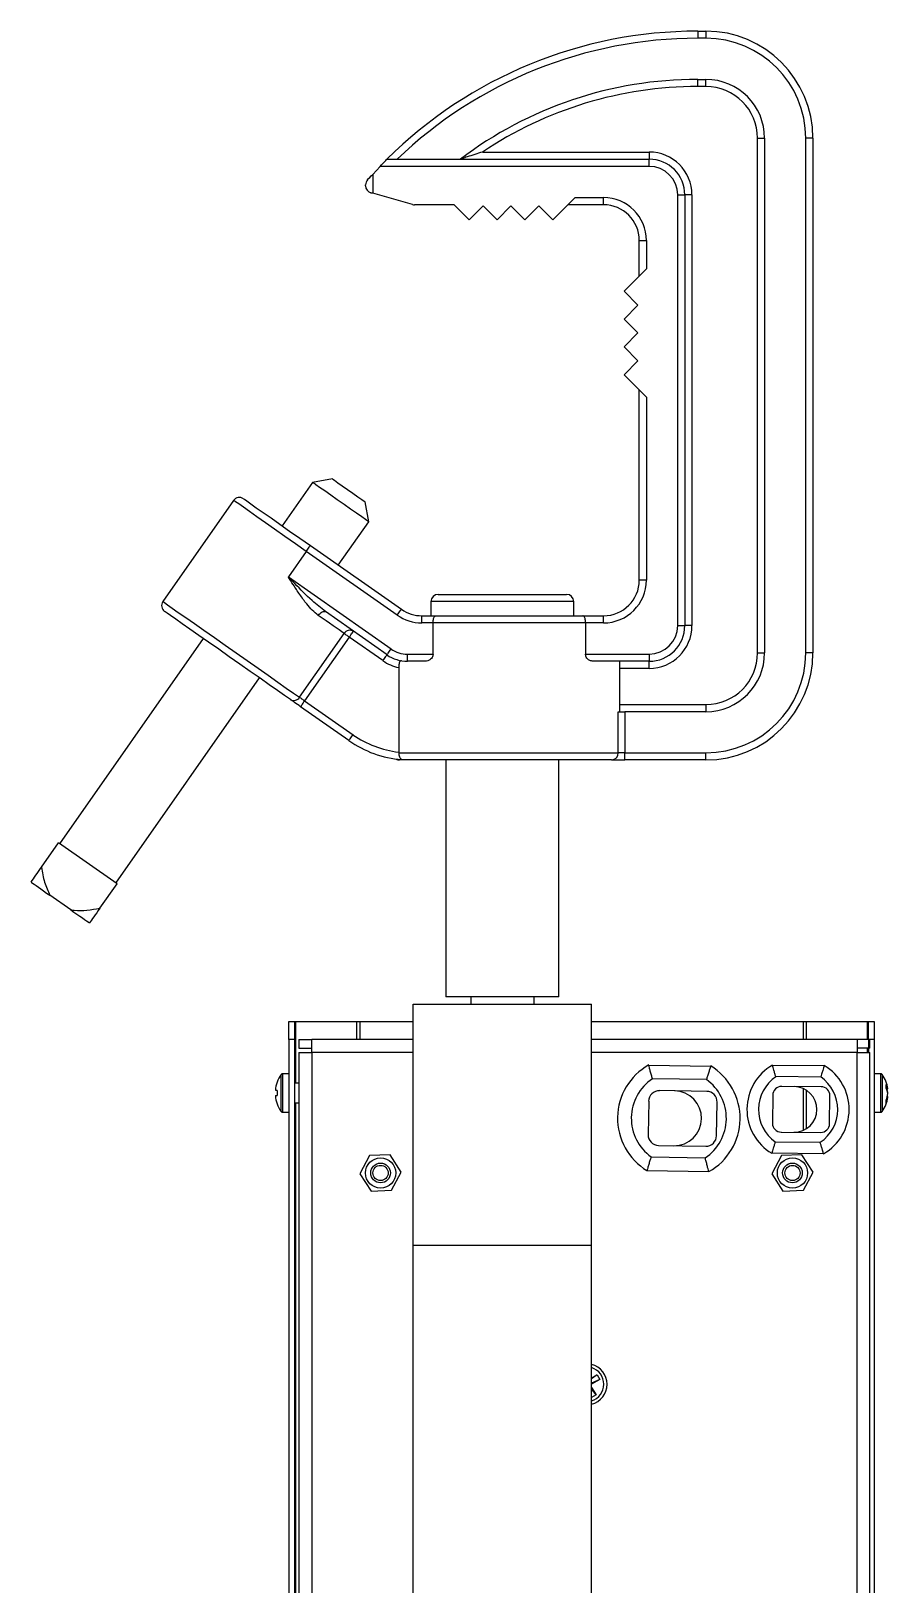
# Model space of a CAD drawing. Extents: x 17.3 to 113.1, y 4.8 to 84.5.
# Drawn here: x 79.17 to 85.17, y 41.66 to 52.54 of the extents above; entities that cross this region are included whole.
import ezdxf

# ---------------------------------------------------------------- set-up
doc = ezdxf.new("R2010")
doc.units = 0
doc.header["$MEASUREMENT"] = 0
doc.layers.add('OBJECT', color=7, linetype='CONTINUOUS')

msp = doc.modelspace()

# ---------------------------------------------------------------- linework, layer by layer
at = {"layer": 'OBJECT'}
for p, q in [((83.836, 52.539), (83.836, 52.489)), ((83.836, 52.539), (83.893, 52.539)), ((83.893, 52.489), (83.836, 52.489)), ((83.893, 52.539), (83.893, 52.489)), ((83.836, 52.201), (83.893, 52.201)), ((83.836, 52.151), (83.836, 52.201)), ((83.893, 52.151), (83.836, 52.151)), ((83.893, 52.151), (83.893, 52.201)), ((84.255, 51.789), (84.305, 51.789)), ((84.255, 48.184), (84.255, 51.789)), ((84.305, 51.789), (84.305, 48.184)), ((84.643, 51.789), (84.593, 51.789)), ((84.593, 48.184), (84.593, 51.789)), ((84.643, 51.789), (84.643, 48.184)), ((81.56, 51.536), (81.612, 51.592)), ((83.496, 51.592), (81.612, 51.592)), ((81.659, 51.642), (83.496, 51.642)), ((82.33, 51.692), (83.496, 51.692)), ((83.496, 51.692), (83.496, 51.642)), ((83.496, 51.592), (83.496, 51.642)), ((81.56, 51.536), (81.56, 51.403)), ((81.51, 51.455), (81.51, 51.463)), ((81.839, 51.325), (81.56, 51.403)), ((82.821, 51.217), (82.977, 51.373)), ((82.977, 51.373), (83.177, 51.373)), ((83.177, 51.323), (83.177, 51.373)), ((83.696, 51.392), (83.746, 51.392)), ((83.696, 48.375), (83.696, 51.392)), ((83.746, 51.392), (83.746, 48.375)), ((83.796, 51.392), (83.746, 51.392)), ((83.796, 51.392), (83.796, 48.375)), ((82.13, 51.323), (81.852, 51.323)), ((82.13, 51.323), (82.236, 51.217)), ((82.236, 51.217), (82.333, 51.315)), ((82.333, 51.315), (82.431, 51.217)), ((82.431, 51.217), (82.528, 51.315)), ((82.528, 51.315), (82.626, 51.217)), ((82.626, 51.217), (82.723, 51.315)), ((82.723, 51.315), (82.821, 51.217)), ((83.177, 51.323), (82.927, 51.323)), ((83.427, 51.073), (83.477, 51.073)), ((83.427, 50.823), (83.427, 51.073)), ((83.477, 51.073), (83.477, 50.873)), ((83.477, 50.873), (83.321, 50.717)), ((83.321, 50.717), (83.418, 50.62)), ((83.418, 50.62), (83.321, 50.522)), ((83.321, 50.522), (83.418, 50.425)), ((83.418, 50.425), (83.321, 50.327)), ((83.321, 50.327), (83.418, 50.23)), ((83.418, 50.23), (83.321, 50.132)), ((83.321, 50.132), (83.477, 49.976)), ((83.427, 48.694), (83.427, 50.026)), ((83.477, 49.976), (83.477, 48.694)), ((81.139, 49.378), (80.926, 49.074)), ((81.278, 49.402), (81.139, 49.378)), ((80.585, 49.252), (80.09, 48.544)), ((81.532, 49.103), (81.508, 49.242)), ((81.319, 48.799), (81.532, 49.103)), ((81.094, 48.895), (80.969, 48.716)), ((81.732, 48.449), (81.094, 48.895)), ((81.123, 48.936), (81.761, 48.49)), ((80.969, 48.716), (81.689, 48.212)), ((83.477, 48.694), (83.427, 48.694)), ((81.968, 48.544), (81.968, 48.444)), ((82.968, 48.544), (81.968, 48.544)), ((82.018, 48.594), (82.918, 48.594)), ((82.968, 48.444), (82.968, 48.544)), ((81.66, 48.171), (81.229, 48.473)), ((81.904, 48.394), (81.904, 48.444)), ((81.904, 48.444), (82.002, 48.444)), ((82.002, 48.444), (83.032, 48.444)), ((83.032, 48.444), (83.177, 48.444)), ((83.177, 48.394), (83.177, 48.444)), ((81.983, 48.394), (81.904, 48.394)), ((81.983, 48.175), (81.983, 48.394)), ((83.051, 48.394), (81.983, 48.394)), ((83.051, 48.394), (83.051, 48.175)), ((83.177, 48.394), (83.051, 48.394)), ((83.696, 48.375), (83.746, 48.375)), ((83.796, 48.375), (83.746, 48.375)), ((80.373, 48.284), (79.367, 46.847)), ((81.047, 47.873), (81.36, 48.32)), ((81.396, 48.294), (81.083, 47.848)), ((81.631, 48.13), (81.396, 48.294)), ((81.803, 48.175), (81.983, 48.175)), ((81.803, 48.125), (81.803, 48.175)), ((81.929, 48.125), (81.803, 48.125)), ((83.051, 48.175), (83.496, 48.175)), ((83.496, 48.125), (83.104, 48.125)), ((83.291, 47.772), (83.291, 48.125)), ((83.496, 48.175), (83.496, 48.125)), ((83.496, 48.075), (83.496, 48.125)), ((84.255, 48.184), (84.305, 48.184)), ((84.643, 48.184), (84.593, 48.184)), ((79.76, 46.572), (80.766, 48.009)), ((81.742, 48.082), (81.742, 47.489)), ((83.496, 48.075), (83.291, 48.075)), ((81.393, 47.57), (81.055, 47.807)), ((81.083, 47.848), (81.422, 47.611)), ((83.291, 47.822), (83.893, 47.822)), ((83.893, 47.822), (83.893, 47.772)), ((83.28, 47.484), (83.28, 47.772)), ((83.28, 47.772), (83.326, 47.772)), ((83.326, 47.772), (83.326, 47.484)), ((83.893, 47.772), (83.326, 47.772)), ((81.742, 47.489), (81.742, 47.484)), ((81.742, 47.484), (83.28, 47.484)), ((83.326, 47.484), (83.28, 47.484)), ((83.326, 47.434), (83.326, 47.484)), ((83.326, 47.484), (83.893, 47.484)), ((83.893, 47.434), (83.893, 47.484)), ((83.233, 47.434), (81.748, 47.434)), ((82.073, 47.434), (82.073, 45.774)), ((82.863, 45.774), (82.863, 47.434)), ((83.233, 47.434), (83.326, 47.434)), ((83.893, 47.434), (83.326, 47.434)), ((79.239, 46.682), (79.359, 46.853)), ((79.769, 46.566), (79.359, 46.853)), ((79.445, 46.384), (79.298, 46.487)), ((79.648, 46.395), (79.769, 46.566)), ((81.843, 44.036), (81.843, 45.724)), ((81.843, 45.724), (83.093, 45.724)), ((82.863, 45.774), (82.073, 45.774)), ((82.246, 45.774), (82.246, 45.724)), ((82.691, 45.724), (82.691, 45.774)), ((83.093, 44.036), (83.093, 45.724)), ((80.973, 45.601), (81.013, 45.601)), ((80.973, 45.476), (80.973, 45.601)), ((81.013, 45.601), (81.013, 45.476)), ((81.013, 45.601), (81.022, 45.601)), ((81.022, 45.601), (81.449, 45.601)), ((81.022, 45.17), (81.022, 45.601)), ((81.449, 45.601), (81.471, 45.601)), ((81.449, 45.476), (81.449, 45.601)), ((81.471, 45.601), (81.843, 45.601)), ((81.471, 45.476), (81.471, 45.601)), ((83.093, 45.601), (84.576, 45.601)), ((84.576, 45.601), (84.597, 45.601)), ((84.576, 45.601), (84.576, 45.476)), ((84.597, 45.601), (85.024, 45.601)), ((84.597, 45.601), (84.597, 45.476)), ((85.024, 45.601), (85.033, 45.601)), ((85.024, 45.601), (85.024, 45.476)), ((85.033, 45.601), (85.073, 45.601)), ((85.033, 45.476), (85.033, 45.601)), ((85.073, 45.601), (85.073, 45.476)), ((81.013, 45.476), (80.973, 45.476)), ((80.973, 45.476), (80.973, 38.951)), ((81.013, 45.476), (81.013, 38.951)), ((81.043, 45.476), (81.043, 45.416)), ((81.043, 45.476), (81.133, 45.476)), ((81.043, 45.416), (81.133, 45.416)), ((81.043, 45.386), (81.043, 39.041)), ((81.043, 45.386), (81.133, 45.386)), ((81.133, 45.386), (81.133, 45.476)), ((81.843, 45.476), (81.133, 45.476)), ((81.133, 45.386), (81.133, 39.041)), ((81.843, 45.386), (81.133, 45.386)), ((84.953, 45.476), (83.093, 45.476)), ((84.953, 45.386), (83.093, 45.386)), ((84.953, 45.476), (84.953, 45.386)), ((85.043, 45.476), (84.953, 45.476)), ((85.043, 45.416), (84.953, 45.416)), ((84.953, 45.386), (85.043, 45.386)), ((84.953, 39.182), (84.953, 45.386)), ((85.024, 45.416), (85.024, 45.386)), ((85.073, 45.476), (85.033, 45.476)), ((85.033, 45.476), (85.033, 45.386)), ((85.043, 45.416), (85.043, 45.476)), ((85.043, 39.179), (85.043, 45.386)), ((85.073, 45.476), (85.073, 39.178)), ((83.493, 45.297), (83.927, 45.29)), ((84.36, 45.296), (84.722, 45.293)), ((80.918, 44.973), (80.918, 45.23)), ((80.973, 45.236), (80.93, 45.236)), ((80.93, 44.966), (80.93, 45.236)), ((81.043, 45.17), (81.013, 45.17)), ((83.897, 45.195), (83.519, 45.201)), ((84.698, 45.213), (84.383, 45.216)), ((85.116, 45.236), (85.073, 45.236)), ((85.116, 45.236), (85.116, 44.966)), ((85.129, 45.23), (85.129, 44.973)), ((83.899, 45.112), (83.568, 45.118)), ((84.362, 45.086), (84.36, 44.89)), ((84.7, 45.145), (84.424, 45.147)), ((84.576, 45.133), (84.576, 44.84)), ((84.597, 45.122), (84.597, 44.851)), ((84.76, 44.886), (84.762, 45.082)), ((85.16, 45.126), (85.169, 45.127)), ((85.165, 45.076), (85.169, 45.076)), ((85.169, 45.105), (85.167, 45.105)), ((85.168, 45.101), (85.169, 45.105)), ((80.93, 44.966), (80.973, 44.966)), ((81.013, 45.032), (81.043, 45.032)), ((81.022, 39.395), (81.022, 45.032)), ((83.493, 45.045), (83.489, 44.81)), ((83.969, 44.801), (83.973, 45.037)), ((85.073, 44.966), (85.116, 44.966)), ((83.562, 44.734), (83.893, 44.728)), ((84.379, 44.759), (84.694, 44.756)), ((84.422, 44.827), (84.698, 44.825)), ((81.537, 44.663), (81.47, 44.535)), ((81.681, 44.669), (81.537, 44.663)), ((81.759, 44.547), (81.681, 44.669)), ((83.51, 44.653), (83.888, 44.646)), ((84.717, 44.676), (84.355, 44.679)), ((84.422, 44.663), (84.355, 44.535)), ((84.566, 44.669), (84.422, 44.663)), ((84.644, 44.547), (84.566, 44.669)), ((81.47, 44.535), (81.548, 44.414)), ((81.692, 44.42), (81.759, 44.547)), ((83.914, 44.55), (83.481, 44.557)), ((84.355, 44.535), (84.433, 44.414)), ((84.577, 44.42), (84.644, 44.547)), ((81.548, 44.414), (81.692, 44.42)), ((84.433, 44.414), (84.577, 44.42)), ((81.843, 44.036), (83.093, 44.036)), ((81.843, 35.064), (81.843, 44.036)), ((83.093, 35.064), (83.093, 44.036)), ((83.093, 43.105), (83.131, 43.128)), ((83.131, 43.128), (83.093, 43.099)), ((83.131, 43.128), (83.15, 43.095)), ((83.15, 43.095), (83.093, 43.061)), ((83.15, 43.095), (83.093, 43.069)), ((83.093, 43.038), (83.124, 42.988)), ((83.124, 42.988), (83.093, 43.028)), ((83.124, 42.988), (83.093, 42.969))]:
    msp.add_line(p, q, dxfattribs=at)
at = {"layer": 'OBJECT', "flags": 128}
for points in [[(81.612, 51.592), (81.621, 51.602), (81.63, 51.612), (81.638, 51.62), (81.646, 51.628), (81.651, 51.634), (81.656, 51.639), (81.658, 51.642), (81.659, 51.642)], [(81.523, 51.497), (81.531, 51.506), (81.54, 51.515), (81.549, 51.525), (81.56, 51.536)], [(81.56, 51.403), (81.555, 51.404), (81.551, 51.405), (81.546, 51.406)], [(81.532, 49.103), (81.526, 49.107), (81.51, 49.118), (81.483, 49.137), (81.447, 49.162), (81.405, 49.191), (81.359, 49.224), (81.312, 49.257), (81.266, 49.289), (81.224, 49.318), (81.188, 49.343), (81.162, 49.362), (81.145, 49.374), (81.139, 49.378)], [(81.278, 49.402), (81.28, 49.401), (81.292, 49.393), (81.315, 49.376), (81.347, 49.354), (81.384, 49.329), (81.421, 49.302), (81.456, 49.278), (81.483, 49.259), (81.501, 49.246), (81.508, 49.242), (81.508, 49.242)], [(81.094, 48.895), (81.018, 48.948), (80.944, 49), (80.873, 49.05), (80.808, 49.096), (80.748, 49.138), (80.696, 49.174), (80.654, 49.204), (80.621, 49.227), (80.598, 49.243), (80.587, 49.251), (80.585, 49.252)], [(80.655, 49.264), (80.661, 49.26), (80.678, 49.248), (80.706, 49.228), (80.744, 49.201), (80.792, 49.168), (80.848, 49.129), (80.91, 49.085), (80.978, 49.037), (81.05, 48.988), (81.123, 48.936)], [(81.094, 48.895), (81.1, 48.903), (81.105, 48.911), (81.11, 48.918), (81.114, 48.924), (81.118, 48.929), (81.121, 48.933), (81.122, 48.935), (81.123, 48.936)], [(80.09, 48.544), (80.091, 48.543), (80.101, 48.536), (80.122, 48.521), (80.155, 48.498), (80.198, 48.468), (80.25, 48.431), (80.311, 48.389), (80.378, 48.342), (80.451, 48.291), (80.526, 48.238), (80.604, 48.184), (80.681, 48.13), (80.757, 48.077), (80.828, 48.027), (80.895, 47.98), (80.954, 47.938), (81.006, 47.903), (81.047, 47.873)], [(80.983, 47.858), (80.942, 47.886), (80.893, 47.92), (80.835, 47.961), (80.771, 48.006), (80.702, 48.054), (80.629, 48.105), (80.555, 48.157), (80.481, 48.209), (80.409, 48.259), (80.342, 48.306), (80.28, 48.35), (80.226, 48.388), (80.18, 48.42), (80.144, 48.445), (80.119, 48.463), (80.105, 48.472), (80.102, 48.474)], [(81.178, 48.447), (81.184, 48.455), (81.191, 48.461), (81.198, 48.467), (81.205, 48.471), (81.212, 48.474), (81.218, 48.475), (81.224, 48.475), (81.229, 48.473)], [(81.36, 48.32), (81.343, 48.332), (81.325, 48.345), (81.304, 48.359), (81.282, 48.374), (81.258, 48.391), (81.233, 48.409), (81.206, 48.427), (81.178, 48.447)], [(81.732, 48.449), (81.738, 48.457), (81.743, 48.464), (81.748, 48.471), (81.752, 48.478), (81.756, 48.483), (81.758, 48.487), (81.76, 48.489), (81.761, 48.49)], [(81.396, 48.294), (81.402, 48.302), (81.407, 48.31), (81.412, 48.317), (81.416, 48.323), (81.42, 48.329), (81.423, 48.332), (81.424, 48.335), (81.425, 48.335)], [(81.396, 48.294), (81.391, 48.298), (81.385, 48.302), (81.38, 48.306), (81.375, 48.309), (81.37, 48.312), (81.366, 48.315), (81.363, 48.318), (81.36, 48.32)], [(81.631, 48.13), (81.637, 48.138), (81.642, 48.145), (81.647, 48.152), (81.652, 48.159), (81.655, 48.164), (81.658, 48.168), (81.659, 48.17), (81.66, 48.171)], [(81.66, 48.171), (81.661, 48.171), (81.662, 48.174), (81.665, 48.178), (81.668, 48.183), (81.673, 48.189), (81.678, 48.196), (81.683, 48.204), (81.689, 48.212)], [(81.055, 47.807), (81.044, 47.815), (81.033, 47.822), (81.022, 47.83), (81.013, 47.837), (81.004, 47.843), (80.995, 47.849), (80.988, 47.854), (80.983, 47.858)], [(81.047, 47.873), (81.05, 47.871), (81.054, 47.869), (81.058, 47.866), (81.062, 47.863), (81.067, 47.859), (81.073, 47.856), (81.078, 47.852), (81.083, 47.848)], [(81.055, 47.807), (81.055, 47.808), (81.057, 47.81), (81.06, 47.814), (81.063, 47.819), (81.068, 47.825), (81.072, 47.832), (81.078, 47.84), (81.083, 47.848)], [(81.393, 47.57), (81.394, 47.571), (81.395, 47.573), (81.398, 47.577), (81.402, 47.582), (81.406, 47.588), (81.411, 47.595), (81.416, 47.603), (81.422, 47.611)], [(79.167, 46.579), (79.176, 46.572), (79.188, 46.564), (79.202, 46.554), (79.218, 46.543), (79.236, 46.531), (79.255, 46.517), (79.276, 46.502), (79.298, 46.487)], [(79.445, 46.384), (79.467, 46.368), (79.488, 46.354), (79.508, 46.34), (79.526, 46.328), (79.542, 46.316), (79.555, 46.307), (79.567, 46.299), (79.576, 46.292)], [(80.89, 45.119), (80.888, 45.119), (80.886, 45.119), (80.884, 45.119), (80.882, 45.119), (80.881, 45.12), (80.879, 45.12), (80.878, 45.12), (80.878, 45.12)], [(80.878, 45.083), (80.878, 45.083), (80.879, 45.083), (80.881, 45.083), (80.882, 45.084), (80.884, 45.084), (80.886, 45.084), (80.888, 45.084), (80.89, 45.084)], [(80.89, 45.025), (80.89, 45.025), (80.89, 45.025), (80.89, 45.025), (80.89, 45.025)]]:
    msp.add_lwpolyline(points, dxfattribs=at)
at = {"layer": 'OBJECT'}
for centre, radius in [((81.615, 44.541), 0.106), ((84.5, 44.541), 0.106), ((81.615, 44.541), 0.069), ((81.615, 44.541), 0.0533), ((84.5, 44.541), 0.069), ((84.5, 44.541), 0.0532)]:
    msp.add_circle(centre, radius, dxfattribs=at)
for centre, radius, start, end in [((83.836, 49.45), 3.089, 90, 134.7928), ((83.836, 49.45), 3.039, 90, 133.8353), ((83.893, 51.789), 0.75, 0, 90), ((83.893, 51.789), 0.7, 0, 90), ((83.836, 49.45), 2.751, 90, 127.1709), ((83.836, 49.45), 2.701, 90, 123.8917), ((83.893, 51.789), 0.412, 0, 90), ((83.893, 51.789), 0.362, 0, 90), ((83.496, 51.392), 0.3, 0, 90), ((83.496, 51.392), 0.25, 0, 90), ((83.496, 51.392), 0.2, 0, 90), ((81.56, 51.463), 0.05, 136.8214, 180), ((81.56, 51.455), 0.05, 180, 254.528), ((83.177, 51.073), 0.3, 0, 90), ((81.852, 51.373), 0.05, 254.528, 270), ((83.177, 51.073), 0.25, 0, 90), ((80.626, 49.223), 0.05, 55, 145), ((83.177, 48.694), 0.3, 270, 0), ((83.177, 48.694), 0.25, 270, 0), ((80.131, 48.515), 0.05, 145, 235), ((82.018, 48.544), 0.05, 90, 180), ((82.918, 48.544), 0.05, 0, 90), ((81.904, 48.694), 0.3, 235, 270), ((81.904, 48.694), 0.25, 235, 270), ((81.4, 48.295), 0.0473, 58.8065, 148.3579), ((83.496, 48.375), 0.2, 270, 0), ((83.496, 48.375), 0.25, 270, 0), ((83.496, 48.375), 0.3, 270, 0), ((81.803, 48.375), 0.3, 235, 258.1852), ((81.803, 48.375), 0.25, 235, 270), ((81.803, 48.375), 0.2, 235, 270), ((83.893, 48.184), 0.412, 270, 0), ((83.893, 48.184), 0.7, 270, 0), ((83.893, 48.184), 0.75, 270, 0), ((83.893, 48.184), 0.362, 270, 0), ((81.007, 47.898), 0.0473, 238.8072, 328.3573), ((81.823, 48.184), 0.75, 235, 265.3298), ((81.823, 48.184), 0.7, 235, 263.3221), ((83.231, 47.483), 0.0484, 272.1015, 1.9582), ((81.748, 47.484), 0.05, 241.4181, 270), ((83.704, 44.924), 0.429, 119.3787, 238.6747), ((83.704, 44.924), 0.429, 299.3787, 58.6747), ((84.539, 44.986), 0.358, 119.8718, 239.1677), ((84.539, 44.986), 0.358, 299.8718, 59.1677), ((81.099, 45.101), 0.222, 159.8784, 175.2555), ((81.097, 45.101), 0.221, 144.3318, 159.6689), ((80.55, 44.763), 0.536, 50.5974, 50.6725), ((80.93, 45.221), 0.015, 90, 144.3318), ((83.704, 44.924), 0.333, 123.5977, 234.4557), ((83.704, 44.924), 0.333, 303.5977, 54.4557), ((84.539, 44.986), 0.277, 124.0908, 234.9487), ((84.539, 44.986), 0.278, 304.0908, 54.9487), ((85.116, 45.221), 0.015, 35.6682, 90), ((84.949, 45.101), 0.221, 7.9922, 35.6682), ((81.099, 45.101), 0.222, 184.7444, 200.1216), ((81.16, 45.101), 0.27, 176.3608, 183.6392), ((83.567, 45.043), 0.0744, 89.0267, 179.0267), ((83.671, 44.924), 0.192, 269.0267, 89.0267), ((83.898, 45.038), 0.0744, 359.0267, 89.0267), ((84.424, 45.085), 0.062, 89.5197, 179.5197), ((84.511, 44.986), 0.16, 269.5197, 89.5197), ((84.7, 45.083), 0.062, 359.5197, 89.5197), ((84.949, 45.101), 0.221, 324.3318, 352.0078), ((85.086, 45.115), 0.083, 8.3731, 33.3301), ((84.982, 45.147), 0.174, 355.4693, 4.5307), ((85.073, 45.083), 0.0963, 8.483, 31.0832), ((85.014, 45.114), 0.155, 335.8159, 353.9359), ((85.027, 45.091), 0.142, 334.8121, 354.0175), ((85.019, 45.09), 0.15, 5.9076, 14.1982), ((81.097, 45.101), 0.221, 200.3311, 215.6682), ((80.93, 44.981), 0.015, 215.6682, 270), ((85.116, 44.981), 0.015, 270, 324.3318), ((85.06, 45.04), 0.0959, 353.8936, 6.1064), ((84.422, 44.889), 0.062, 179.5197, 269.5197), ((84.698, 44.887), 0.062, 269.5197, 359.5197), ((83.563, 44.808), 0.0744, 179.0267, 269.0267), ((83.894, 44.803), 0.0744, 269.0267, 359.0267), ((83.057, 43.061), 0.144, 284.4263, 75.5737), ((83.057, 43.061), 0.122, 287.1625, 72.8375)]:
    msp.add_arc(centre, radius, start, end, dxfattribs=at)
for points, knots in [([(82.33, 51.692), (82.329, 51.692), (82.293, 51.681), (82.244, 51.666), (82.194, 51.649), (82.179, 51.644), (82.174, 51.643), (82.174, 51.643), (82.174, 51.642)], [0, 0, 0, 0, 0.002092, 0.637961, 0.849635, 0.923219, 0.965789, 1, 1, 1, 1]), ([(81.178, 48.447), (81.164, 48.458), (81.136, 48.481), (81.093, 48.531), (81.049, 48.592), (81.007, 48.656), (80.98, 48.698), (80.969, 48.716), (80.969, 48.716)], [0, 0, 0, 0, 0.175046, 0.350567, 0.58693, 0.823547, 0.99725, 1, 1, 1, 1]), ([(81.229, 48.473), (81.197, 48.498), (81.122, 48.557), (81.039, 48.644), (80.984, 48.7), (80.969, 48.716), (80.969, 48.716)], [0, 0, 0, 0, 0.345056, 0.821452, 0.997144, 1, 1, 1, 1]), ([(81.983, 48.394), (81.983, 48.4), (81.983, 48.411), (81.986, 48.425), (81.99, 48.436), (81.996, 48.443), (82, 48.444), (82.001, 48.444), (82.002, 48.444)], [0, 0, 0, 0, 0.197777, 0.395365, 0.598087, 0.812873, 0.995764, 1, 1, 1, 1]), ([(83.051, 48.394), (83.05, 48.4), (83.05, 48.411), (83.047, 48.425), (83.043, 48.436), (83.037, 48.443), (83.034, 48.444), (83.032, 48.444), (83.032, 48.444)], [0, 0, 0, 0, 0.197777, 0.395365, 0.598087, 0.812873, 0.995764, 1, 1, 1, 1]), ([(81.761, 48.129), (81.759, 48.129), (81.754, 48.129), (81.748, 48.121), (81.744, 48.108), (81.742, 48.095), (81.742, 48.086), (81.742, 48.082)], [0, 0, 0, 0, 0.227851, 0.45664, 0.66331, 0.855987, 1, 1, 1, 1]), ([(81.983, 48.175), (81.982, 48.171), (81.981, 48.163), (81.975, 48.15), (81.964, 48.137), (81.947, 48.127), (81.935, 48.126), (81.929, 48.125)], [0, 0, 0, 0, 0.132537, 0.264239, 0.462925, 0.750208, 1, 1, 1, 1]), ([(83.104, 48.125), (83.096, 48.127), (83.082, 48.128), (83.066, 48.14), (83.056, 48.153), (83.051, 48.165), (83.051, 48.172), (83.051, 48.175)], [0, 0, 0, 0, 0.339641, 0.59476, 0.767035, 0.899946, 1, 1, 1, 1]), ([(81.742, 47.484), (81.742, 47.479), (81.742, 47.469), (81.747, 47.456), (81.753, 47.445), (81.76, 47.439), (81.763, 47.437), (81.763, 47.437), (81.763, 47.437), (81.762, 47.437)], [0, 0, 0, 0, 0.192196, 0.383636, 0.593591, 0.841855, 0.910654, 0.965666, 1, 1, 1, 1]), ([(79.167, 46.579), (79.177, 46.594), (79.198, 46.623), (79.225, 46.662), (79.239, 46.682)], [0, 0, 0, 0, 0.515406, 1, 1, 1, 1]), ([(79.239, 46.682), (79.245, 46.647), (79.257, 46.579), (79.285, 46.517), (79.298, 46.487)], [0, 0, 0, 0, 0.519496, 1, 1, 1, 1]), ([(79.445, 46.384), (79.453, 46.383), (79.491, 46.378), (79.559, 46.38), (79.618, 46.39), (79.648, 46.395)], [0, 0, 0, 0, 0.1168858, 0.5538854, 1, 1, 1, 1]), ([(79.648, 46.395), (79.634, 46.374), (79.606, 46.334), (79.586, 46.305), (79.576, 46.292)], [0, 0, 0, 0, 0.538103, 1, 1, 1, 1]), ([(83.519, 45.201), (83.519, 45.201), (83.517, 45.209), (83.511, 45.228), (83.504, 45.255), (83.498, 45.279), (83.494, 45.294), (83.493, 45.296), (83.493, 45.297)], [0, 0, 0, 0, 0.003689, 0.169182, 0.383484, 0.590873, 0.795386, 1, 1, 1, 1]), ([(83.927, 45.29), (83.926, 45.289), (83.926, 45.287), (83.921, 45.271), (83.914, 45.248), (83.906, 45.222), (83.9, 45.203), (83.897, 45.195), (83.897, 45.195)], [0, 0, 0, 0, 0.204614, 0.409127, 0.616517, 0.830818, 0.996312, 1, 1, 1, 1]), ([(84.383, 45.216), (84.383, 45.216), (84.381, 45.223), (84.376, 45.239), (84.37, 45.261), (84.365, 45.281), (84.361, 45.294), (84.361, 45.295), (84.36, 45.296)], [0, 0, 0, 0, 0.003688, 0.16918, 0.383479, 0.590872, 0.795386, 1, 1, 1, 1]), ([(84.722, 45.293), (84.722, 45.292), (84.721, 45.291), (84.717, 45.278), (84.712, 45.258), (84.705, 45.236), (84.7, 45.22), (84.698, 45.214), (84.698, 45.213)], [0, 0, 0, 0, 0.204614, 0.409128, 0.616519, 0.830817, 0.996312, 1, 1, 1, 1]), ([(84.379, 44.759), (84.379, 44.759), (84.377, 44.752), (84.372, 44.736), (84.365, 44.714), (84.36, 44.695), (84.356, 44.682), (84.356, 44.68), (84.355, 44.679)], [0, 0, 0, 0, 0.003686, 0.169181, 0.383482, 0.590871, 0.795385, 1, 1, 1, 1]), ([(84.717, 44.676), (84.716, 44.677), (84.716, 44.679), (84.712, 44.692), (84.707, 44.711), (84.701, 44.734), (84.696, 44.749), (84.694, 44.756), (84.694, 44.756)], [0, 0, 0, 0, 0.204615, 0.409128, 0.616519, 0.83082, 0.996314, 1, 1, 1, 1]), ([(83.51, 44.653), (83.51, 44.652), (83.507, 44.644), (83.501, 44.626), (83.493, 44.599), (83.486, 44.576), (83.481, 44.56), (83.481, 44.558), (83.481, 44.557)], [0, 0, 0, 0, 0.003688, 0.16918, 0.383482, 0.590872, 0.795386, 1, 1, 1, 1]), ([(83.914, 44.55), (83.914, 44.551), (83.913, 44.553), (83.909, 44.568), (83.903, 44.592), (83.896, 44.619), (83.89, 44.638), (83.888, 44.646), (83.888, 44.646)], [0, 0, 0, 0, 0.204614, 0.4091276, 0.6165181, 0.8308179, 0.9963109, 1, 1, 1, 1])]:
    msp.add_open_spline(points, degree=3, knots=knots, dxfattribs=at)

doc.saveas('drawing.dxf')
